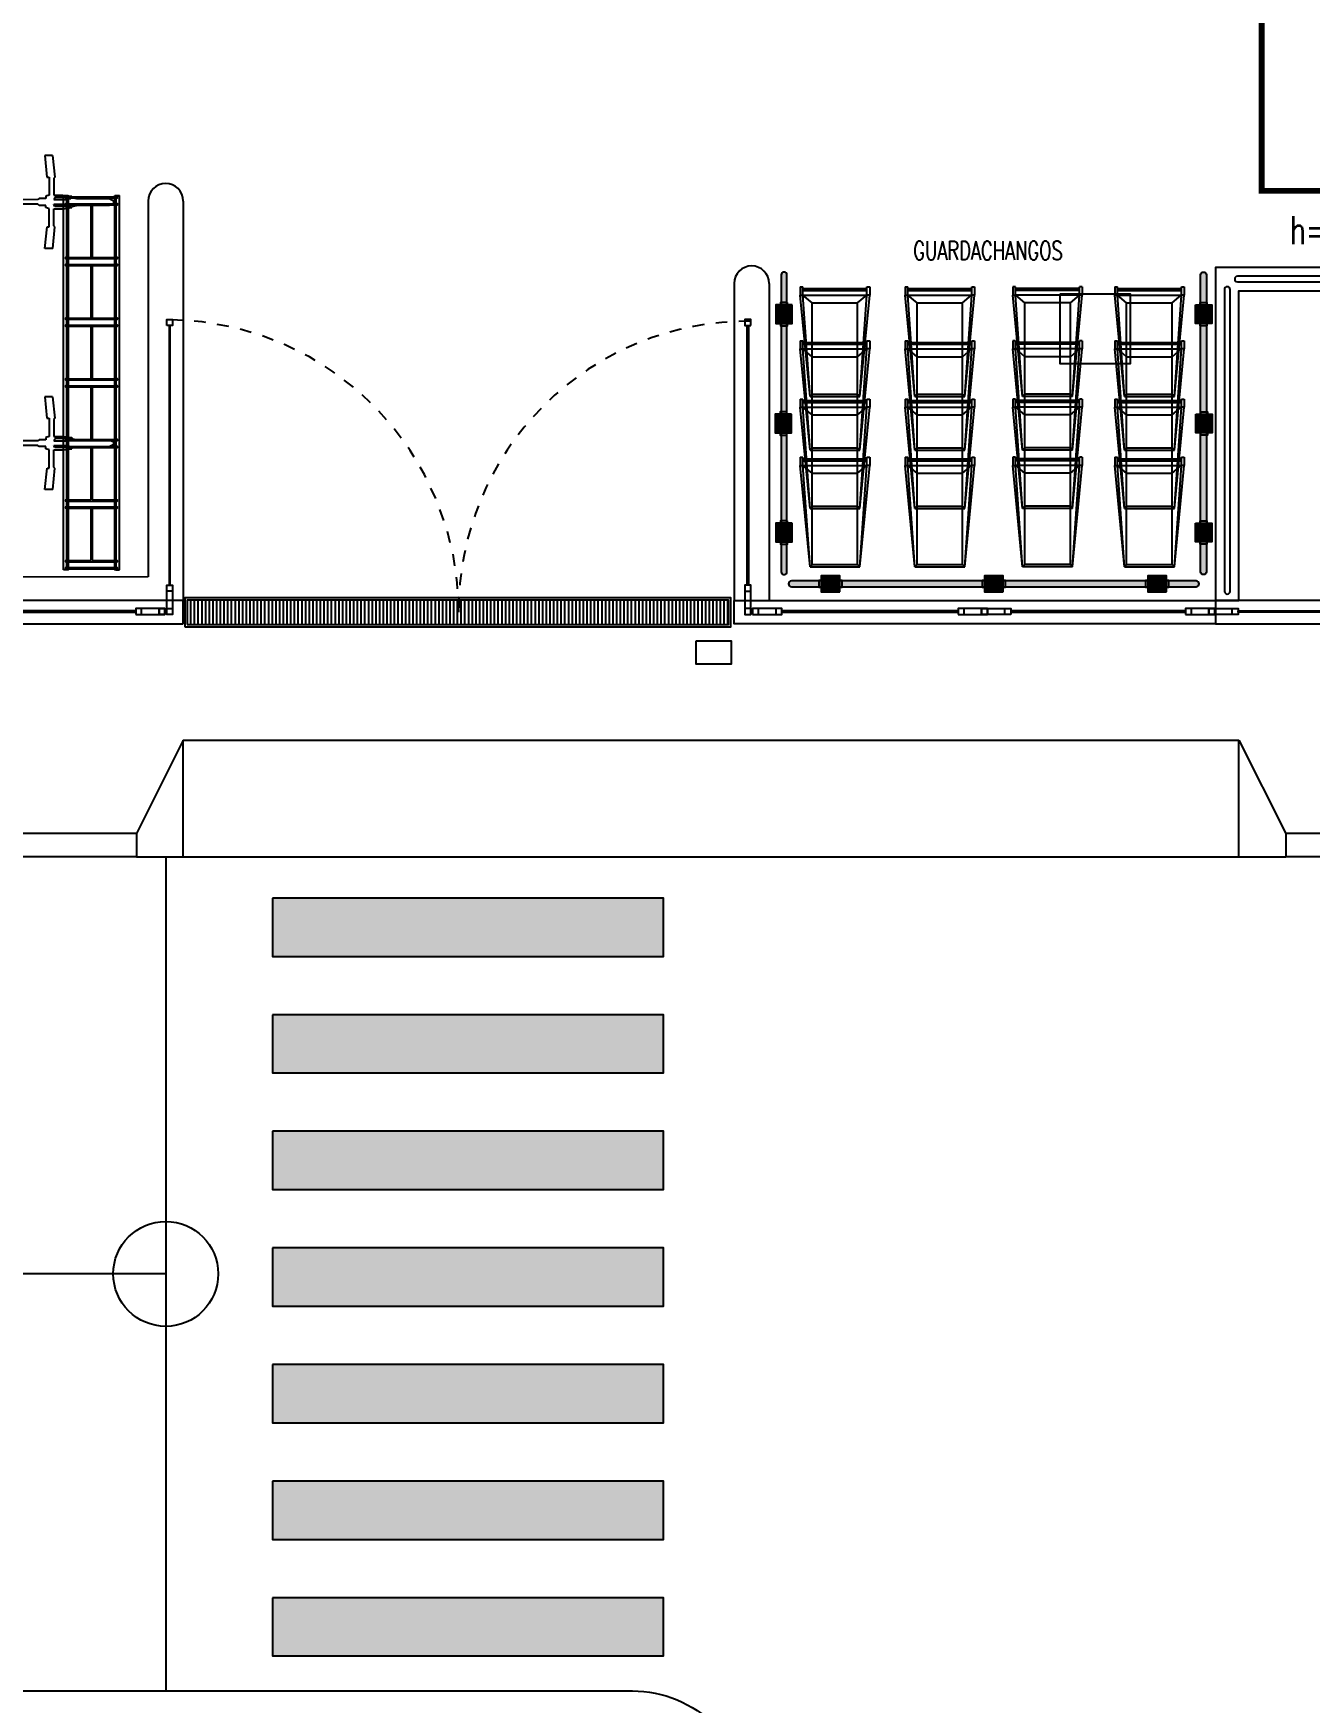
# Model space of a CAD drawing. Header units: millimetres. Extents: x -77 to 207, y -160 to 187.
# Drawn here: x -30.13 to -19.19, y -15.5 to -1.18 of the extents above; entities that cross this region are included whole.
import ezdxf
from ezdxf.xclip import XClip

# ---------------------------------------------------------------- set-up
doc = ezdxf.new("R2010")
doc.units = ezdxf.units.MM
doc.header["$LTSCALE"] = 0.1
doc.linetypes.add('X REF - ANELO INST bind$0$X REF - ANELO EXT$0$DASHED2', pattern=[0.375, 0.25, -0.125])
for name, color, linetype in [('C01 Foil blanco', 30, 'Continuous'), ('X REF - ANELO INST bind$0$X REF - ANELO EXT$0$A-CORDONES', 8, 'Continuous'), ('X REF - ANELO INST bind$0$X REF - ANELO EXT$0$A-TXT', 7, 'Continuous'), ('X REF - ANELO INST bind$0$X REF - ANELO EXT$0$A-VISTAS', 8, 'Continuous'), ('X REF - ANELO INST bind$0$X REF - ANELO EXT$0$C-METALICA', 8, 'Continuous'), ('X REF - ANELO INST bind$0$X REF - ANELO EXT$0$D-BARANDA', 8, 'Continuous'), ('X REF - ANELO INST bind$0$X REF - ANELO EXT$0$D-BICI', 8, 'Continuous'), ('X REF - ANELO INST bind$0$X REF - ANELO EXT$0$D-PARACHOQUE', 8, 'Continuous'), ('X REF - ANELO INST bind$0$X REF - ANELO EXT$0$E-GENERAL', 8, 'Continuous'), ('X REF - ANELO INST bind$0$X REF - ANELO EXT$0$E-REJILLAS', 8, 'Continuous'), ('X REF - ANELO INST bind$0$X REF - ANELO EXT$0$E-VEHICULOS', 8, 'Continuous'), ('X REF - ANELO INST bind$0$X REF - ANELO EXT$0$P-PINT VIAL BLANCA', 9, 'Continuous'), ('X REF - ANELO INST bind$0$X REF - ANELO EXT$0$RLV-AUXILIARES', 252, 'Continuous'), ('X REF - ANELO INST bind$0$X REF - ANELO EXT$0$RLV-CORDONES', 8, 'Continuous')]:
    doc.layers.add(name, color=color, linetype=linetype)
doc.styles.get("Standard").update_dxf_attribs({"font": 'arial.ttf'})
doc.styles.add('X REF - ANELO INST bind$0$X REF - ANELO EXT$0$VAUX', font='romans.shx', dxfattribs={"width": 0.85})

# ---------------------------------------------------------------- blocks, each defined once
blk = doc.blocks.new('X REF - ANELO INST bind$0$X REF - ANELO EXT$0$carros')
at = {"layer": 'X REF - ANELO INST bind$0$X REF - ANELO EXT$0$E-GENERAL'}
for p, q in [((-0.298, 2.901), (-0.298, 2.831)), ((-0.274, 2.901), (-0.298, 2.901)), ((-0.298, 2.901), (-0.298, 2.831)), ((-0.274, 2.901), (-0.298, 2.901)), ((-0.274, 2.887), (-0.274, 2.901)), ((-0.274, 2.887), (-0.274, 2.901)), ((0.274, 2.887), (-0.274, 2.887)), ((0.274, 2.887), (-0.274, 2.887)), ((-0.274, 2.831), (-0.274, 2.887)), ((-0.274, 2.831), (-0.274, 2.887)), ((0.275, 2.87), (-0.272, 2.87)), ((0.275, 2.87), (-0.272, 2.87)), ((0.275, 2.831), (0.275, 2.901)), ((0.298, 2.901), (0.275, 2.901)), ((0.275, 2.831), (0.275, 2.901)), ((0.298, 2.901), (0.275, 2.901)), ((0.298, 2.901), (0.298, 2.831)), ((0.298, 2.901), (0.298, 2.831)), ((-0.214, 1.961), (-0.298, 2.831)), ((-0.298, 2.831), (-0.274, 2.831)), ((-0.214, 1.961), (-0.298, 2.831)), ((-0.298, 2.831), (-0.274, 2.831)), ((0.275, 2.831), (-0.274, 2.831)), ((0.275, 2.831), (-0.274, 2.831)), ((-0.214, 1.961), (-0.274, 2.831)), ((-0.214, 1.961), (-0.274, 2.831)), ((-0.194, 2.764), (-0.272, 2.831)), ((-0.194, 2.764), (-0.272, 2.831)), ((0.196, 2.764), (-0.194, 2.764)), ((0.196, 2.764), (-0.194, 2.764)), ((-0.194, 1.982), (-0.194, 2.764)), ((-0.194, 1.982), (-0.194, 2.764)), ((0.196, 2.764), (0.275, 2.831)), ((0.196, 2.764), (0.275, 2.831)), ((0.196, 1.982), (0.196, 2.764)), ((0.196, 1.982), (0.196, 2.764)), ((0.214, 1.961), (0.275, 2.831)), ((0.214, 1.961), (0.298, 2.831)), ((0.214, 1.961), (0.275, 2.831)), ((0.214, 1.961), (0.298, 2.831)), ((0.298, 2.831), (0.275, 2.831)), ((0.298, 2.831), (0.275, 2.831)), ((-0.298, 2.44), (-0.298, 2.37)), ((-0.274, 2.44), (-0.298, 2.44)), ((-0.298, 2.44), (-0.298, 2.37)), ((-0.274, 2.44), (-0.298, 2.44)), ((-0.274, 2.426), (-0.274, 2.44)), ((-0.274, 2.426), (-0.274, 2.44)), ((0.275, 2.37), (0.275, 2.44)), ((0.298, 2.44), (0.275, 2.44)), ((0.275, 2.37), (0.275, 2.44)), ((0.298, 2.44), (0.275, 2.44)), ((0.298, 2.44), (0.298, 2.37)), ((0.298, 2.44), (0.298, 2.37)), ((-0.214, 1.5), (-0.298, 2.37)), ((-0.298, 2.37), (-0.274, 2.37)), ((-0.214, 1.5), (-0.298, 2.37)), ((-0.298, 2.37), (-0.274, 2.37)), ((0.274, 2.426), (-0.274, 2.426)), ((0.274, 2.426), (-0.274, 2.426)), ((-0.274, 2.37), (-0.274, 2.426)), ((-0.274, 2.37), (-0.274, 2.426)), ((0.275, 2.37), (-0.274, 2.37)), ((0.275, 2.37), (-0.274, 2.37)), ((-0.214, 1.5), (-0.274, 2.37)), ((-0.214, 1.5), (-0.274, 2.37)), ((0.275, 2.409), (-0.272, 2.409)), ((0.275, 2.409), (-0.272, 2.409)), ((-0.194, 2.303), (-0.272, 2.37)), ((-0.194, 2.303), (-0.272, 2.37)), ((0.196, 2.303), (-0.194, 2.303)), ((0.196, 2.303), (-0.194, 2.303)), ((-0.194, 1.521), (-0.194, 2.303)), ((-0.194, 1.521), (-0.194, 2.303)), ((0.196, 2.303), (0.275, 2.37)), ((0.196, 2.303), (0.275, 2.37)), ((0.196, 1.521), (0.196, 2.303)), ((0.196, 1.521), (0.196, 2.303)), ((0.214, 1.5), (0.275, 2.37)), ((0.214, 1.5), (0.298, 2.37)), ((0.214, 1.5), (0.275, 2.37)), ((0.214, 1.5), (0.298, 2.37)), ((0.298, 2.37), (0.275, 2.37)), ((0.298, 2.37), (0.275, 2.37)), ((-0.298, 1.94), (-0.298, 1.87)), ((-0.274, 1.94), (-0.298, 1.94)), ((-0.298, 1.94), (-0.298, 1.87)), ((-0.274, 1.94), (-0.298, 1.94)), ((-0.214, 1), (-0.298, 1.87)), ((-0.298, 1.87), (-0.274, 1.87)), ((-0.214, 1), (-0.298, 1.87)), ((-0.298, 1.87), (-0.274, 1.87)), ((-0.274, 1.926), (-0.274, 1.94)), ((-0.274, 1.926), (-0.274, 1.94)), ((0.274, 1.926), (-0.274, 1.926)), ((0.274, 1.926), (-0.274, 1.926)), ((-0.274, 1.87), (-0.274, 1.926)), ((-0.274, 1.87), (-0.274, 1.926)), ((0.275, 1.87), (-0.274, 1.87)), ((0.275, 1.87), (-0.274, 1.87)), ((-0.214, 1), (-0.274, 1.87)), ((-0.214, 1), (-0.274, 1.87)), ((0.275, 1.909), (-0.272, 1.909)), ((0.275, 1.909), (-0.272, 1.909)), ((-0.194, 1.803), (-0.272, 1.87)), ((-0.194, 1.803), (-0.272, 1.87)), ((-0.194, 1.982), (-0.214, 1.961)), ((-0.194, 1.982), (-0.214, 1.961)), ((0.214, 1.961), (-0.214, 1.961)), ((0.214, 1.961), (-0.214, 1.961)), ((0.196, 1.982), (-0.194, 1.982)), ((0.196, 1.982), (-0.194, 1.982)), ((0.214, 1.961), (0.196, 1.982)), ((0.214, 1.961), (0.196, 1.982)), ((0.196, 1.803), (0.275, 1.87)), ((0.196, 1.803), (0.275, 1.87)), ((0.214, 1), (0.275, 1.87)), ((0.214, 1), (0.298, 1.87)), ((0.214, 1), (0.275, 1.87)), ((0.214, 1), (0.298, 1.87)), ((0.275, 1.87), (0.275, 1.94)), ((0.298, 1.94), (0.275, 1.94)), ((0.275, 1.87), (0.275, 1.94)), ((0.298, 1.94), (0.275, 1.94)), ((0.298, 1.87), (0.275, 1.87)), ((0.298, 1.87), (0.275, 1.87)), ((0.298, 1.94), (0.298, 1.87)), ((0.298, 1.94), (0.298, 1.87)), ((0.196, 1.803), (-0.194, 1.803)), ((0.196, 1.803), (-0.194, 1.803)), ((-0.194, 1.021), (-0.194, 1.803)), ((-0.194, 1.021), (-0.194, 1.803)), ((0.196, 1.021), (0.196, 1.803)), ((0.196, 1.021), (0.196, 1.803)), ((-0.298, 1.44), (-0.298, 1.37)), ((-0.274, 1.44), (-0.298, 1.44)), ((-0.298, 1.44), (-0.298, 1.37)), ((-0.274, 1.44), (-0.298, 1.44)), ((-0.274, 1.426), (-0.274, 1.44)), ((-0.274, 1.426), (-0.274, 1.44)), ((-0.194, 1.521), (-0.214, 1.5)), ((-0.194, 1.521), (-0.214, 1.5)), ((0.214, 1.5), (-0.214, 1.5)), ((0.214, 1.5), (-0.214, 1.5)), ((0.196, 1.521), (-0.194, 1.521)), ((0.196, 1.521), (-0.194, 1.521)), ((0.214, 1.5), (0.196, 1.521)), ((0.214, 1.5), (0.196, 1.521)), ((0.275, 1.37), (0.275, 1.44)), ((0.298, 1.44), (0.275, 1.44)), ((0.275, 1.37), (0.275, 1.44)), ((0.298, 1.44), (0.275, 1.44)), ((0.298, 1.44), (0.298, 1.37)), ((0.298, 1.44), (0.298, 1.37)), ((-0.214, 0.5), (-0.298, 1.37)), ((-0.298, 1.37), (-0.274, 1.37)), ((-0.214, 0.5), (-0.298, 1.37)), ((-0.298, 1.37), (-0.274, 1.37)), ((0.274, 1.426), (-0.274, 1.426)), ((0.274, 1.426), (-0.274, 1.426)), ((-0.274, 1.37), (-0.274, 1.426)), ((-0.274, 1.37), (-0.274, 1.426)), ((0.275, 1.37), (-0.274, 1.37)), ((0.275, 1.37), (-0.274, 1.37)), ((-0.214, 0.5), (-0.274, 1.37)), ((-0.214, 0.5), (-0.274, 1.37)), ((0.275, 1.409), (-0.272, 1.409)), ((0.275, 1.409), (-0.272, 1.409)), ((-0.194, 1.303), (-0.272, 1.37)), ((-0.194, 1.303), (-0.272, 1.37)), ((0.196, 1.303), (-0.194, 1.303)), ((0.196, 1.303), (-0.194, 1.303)), ((-0.194, 0.521), (-0.194, 1.303)), ((-0.194, 0.521), (-0.194, 1.303)), ((0.196, 1.303), (0.275, 1.37)), ((0.196, 1.303), (0.275, 1.37)), ((0.196, 0.521), (0.196, 1.303)), ((0.196, 0.521), (0.196, 1.303)), ((0.214, 0.5), (0.275, 1.37)), ((0.214, 0.5), (0.298, 1.37)), ((0.214, 0.5), (0.275, 1.37)), ((0.214, 0.5), (0.298, 1.37)), ((0.298, 1.37), (0.275, 1.37)), ((0.298, 1.37), (0.275, 1.37)), ((-0.194, 1.021), (-0.214, 1)), ((-0.194, 1.021), (-0.214, 1)), ((0.196, 1.021), (-0.194, 1.021)), ((0.196, 1.021), (-0.194, 1.021)), ((0.214, 1), (0.196, 1.021)), ((0.214, 1), (0.196, 1.021)), ((0.214, 1), (-0.214, 1)), ((0.214, 1), (-0.214, 1)), ((-0.194, 0.521), (-0.214, 0.5)), ((-0.194, 0.521), (-0.214, 0.5)), ((0.214, 0.5), (-0.214, 0.5)), ((0.214, 0.5), (-0.214, 0.5)), ((0.196, 0.521), (-0.194, 0.521)), ((0.196, 0.521), (-0.194, 0.521)), ((0.214, 0.5), (0.196, 0.521)), ((0.214, 0.5), (0.196, 0.521))]:
    blk.add_line(p, q, dxfattribs=at)
blk = doc.blocks.new('X REF - ANELO INST bind$0$X REF - ANELO EXT$0$Bicicletero chico')
at = {"layer": 'X REF - ANELO INST bind$0$X REF - ANELO EXT$0$D-BICI'}
for p, q in [((-0.241, -0.01), (-0.241, 3.2)), ((-0.241, 3.2), (-0.201, 3.2)), ((-0.219, 3.19), (0.083, 3.19)), ((-0.219, 3.18), (0.219, 3.18)), ((0.004, 3.19), (0.219, 3.19)), ((0.199, 3.2), (0.239, 3.2)), ((0.239, -0.01), (0.239, 3.2)), ((-0.219, 3.13), (0.219, 3.13)), ((-0.219, 3.12), (-0.006, 3.12)), ((-0.219, 3.12), (-0.006, 3.12)), ((-0.006, 3.12), (-0.006, 2.67)), ((-0.006, 3.12), (-0.006, 2.67)), ((0.004, 3.12), (0.004, 2.67)), ((0.004, 3.12), (0.219, 3.12)), ((0.004, 3.12), (0.004, 2.67)), ((0.004, 3.12), (0.219, 3.12)), ((-0.219, 2.67), (-0.006, 2.67)), ((-0.219, 2.66), (0.219, 2.66)), ((-0.219, 2.61), (0.219, 2.61)), ((-0.219, 2.6), (-0.006, 2.6)), ((-0.219, 2.6), (-0.006, 2.6)), ((-0.006, 2.6), (-0.006, 2.15)), ((0.004, 2.67), (0.219, 2.67)), ((0.004, 2.6), (0.219, 2.6)), ((0.004, 2.6), (0.004, 2.15)), ((0.004, 2.6), (0.219, 2.6)), ((-0.219, 2.15), (-0.006, 2.15)), ((0.004, 2.15), (0.219, 2.15)), ((-0.219, 2.14), (0.219, 2.14)), ((-0.219, 2.09), (0.219, 2.09)), ((-0.219, 2.08), (-0.006, 2.08)), ((-0.219, 2.08), (-0.006, 2.08)), ((-0.006, 2.08), (-0.006, 1.63)), ((0.004, 2.08), (0.219, 2.08)), ((0.004, 2.08), (0.004, 1.63)), ((0.004, 2.08), (0.219, 2.08)), ((-0.219, 1.63), (-0.006, 1.63)), ((-0.219, 1.62), (0.219, 1.62)), ((0.004, 1.63), (0.219, 1.63)), ((-0.219, 1.57), (0.219, 1.57)), ((-0.219, 1.56), (-0.006, 1.56)), ((-0.219, 1.56), (-0.006, 1.56)), ((-0.006, 1.56), (-0.006, 1.11)), ((0.004, 1.56), (0.219, 1.56)), ((0.004, 1.56), (0.004, 1.11)), ((0.004, 1.56), (0.219, 1.56)), ((-0.219, 1.11), (-0.006, 1.11)), ((-0.219, 1.1), (0.219, 1.1)), ((-0.219, 1.05), (0.219, 1.05)), ((-0.219, 1.04), (-0.006, 1.04)), ((-0.219, 1.04), (-0.006, 1.04)), ((-0.006, 1.04), (-0.006, 0.59)), ((0.004, 1.11), (0.219, 1.11)), ((0.004, 1.04), (0.219, 1.04)), ((0.004, 1.04), (0.004, 0.59)), ((0.004, 1.04), (0.219, 1.04)), ((-0.219, 0.59), (-0.006, 0.59)), ((-0.219, 0.58), (0.219, 0.58)), ((0.004, 0.59), (0.219, 0.59)), ((-0.219, 0.53), (0.219, 0.53)), ((-0.219, 0.52), (-0.006, 0.52)), ((-0.219, 0.52), (-0.006, 0.52)), ((-0.006, 0.52), (-0.006, 0.07)), ((0.004, 0.52), (0.219, 0.52)), ((0.004, 0.52), (0.004, 0.07)), ((0.004, 0.52), (0.219, 0.52)), ((-0.219, 0.07), (-0.006, 0.07)), ((-0.219, 0.06), (0.219, 0.06)), ((-0.219, 0.01), (0.219, 0.01)), ((-0.219, 0), (0.219, 0)), ((0.004, 0.07), (0.219, 0.07)), ((-0.211, -0.01), (-0.241, -0.01)), ((0.209, -0.01), (0.239, -0.01))]:
    blk.add_line(p, q, dxfattribs=at)
for points in [[(-0.201, 3.2), (-0.201, 3.19), (-0.211, 3.19), (-0.211, 3.2)], [(-0.211, 3.13), (-0.211, 3.18)], [(-0.201, 3.18), (-0.201, 3.13)], [(-0.201, 3.18), (-0.201, 3.13)], [(0.209, 3.2), (0.209, 3.19), (0.199, 3.19), (0.199, 3.2)], [(0.199, 3.13), (0.199, 3.18)], [(0.199, 3.13), (0.199, 3.18)], [(0.209, 3.18), (0.209, 3.13)], [(-0.211, 2.67), (-0.211, 3.12)], [(-0.211, 2.67), (-0.211, 3.12)], [(-0.201, 3.12), (-0.201, 2.67)], [(-0.201, 3.12), (-0.201, 2.67)], [(-0.201, 3.12), (-0.201, 2.67)], [(-0.201, 3.12), (-0.201, 2.67)], [(0.199, 2.67), (0.199, 3.12)], [(0.199, 2.67), (0.199, 3.12)], [(0.199, 2.67), (0.199, 3.12)], [(0.199, 2.67), (0.199, 3.12)], [(0.209, 3.12), (0.209, 2.67)], [(0.209, 3.12), (0.209, 2.67)], [(-0.211, 2.61), (-0.211, 2.66)], [(-0.211, 2.15), (-0.211, 2.6)], [(-0.201, 2.66), (-0.201, 2.61)], [(-0.201, 2.66), (-0.201, 2.61)], [(-0.201, 2.6), (-0.201, 2.15)], [(-0.201, 2.6), (-0.201, 2.15)], [(0.199, 2.61), (0.199, 2.66)], [(0.199, 2.61), (0.199, 2.66)], [(0.199, 2.15), (0.199, 2.6)], [(0.199, 2.15), (0.199, 2.6)], [(0.209, 2.66), (0.209, 2.61)], [(0.209, 2.6), (0.209, 2.15)], [(-0.211, 2.09), (-0.211, 2.14)], [(-0.211, 1.63), (-0.211, 2.08)], [(-0.201, 2.14), (-0.201, 2.09)], [(-0.201, 2.14), (-0.201, 2.09)], [(-0.201, 2.08), (-0.201, 1.63)], [(-0.201, 2.08), (-0.201, 1.63)], [(0.199, 2.09), (0.199, 2.14)], [(0.199, 2.09), (0.199, 2.14)], [(0.199, 1.63), (0.199, 2.08)], [(0.199, 1.63), (0.199, 2.08)], [(0.209, 2.14), (0.209, 2.09)], [(0.209, 2.08), (0.209, 1.63)], [(-0.211, 1.57), (-0.211, 1.62)], [(-0.201, 1.62), (-0.201, 1.57)], [(-0.201, 1.62), (-0.201, 1.57)], [(0.199, 1.57), (0.199, 1.62)], [(0.199, 1.57), (0.199, 1.62)], [(0.209, 1.62), (0.209, 1.57)], [(-0.211, 1.11), (-0.211, 1.56)], [(-0.201, 1.56), (-0.201, 1.11)], [(-0.201, 1.56), (-0.201, 1.11)], [(0.199, 1.11), (0.199, 1.56)], [(0.199, 1.11), (0.199, 1.56)], [(0.209, 1.56), (0.209, 1.11)], [(-0.211, 1.05), (-0.211, 1.1)], [(-0.211, 0.59), (-0.211, 1.04)], [(-0.201, 1.1), (-0.201, 1.05)], [(-0.201, 1.1), (-0.201, 1.05)], [(-0.201, 1.04), (-0.201, 0.59)], [(-0.201, 1.04), (-0.201, 0.59)], [(0.199, 1.05), (0.199, 1.1)], [(0.199, 1.05), (0.199, 1.1)], [(0.199, 0.59), (0.199, 1.04)], [(0.199, 0.59), (0.199, 1.04)], [(0.209, 1.1), (0.209, 1.05)], [(0.209, 1.04), (0.209, 0.59)], [(-0.211, 0.53), (-0.211, 0.58)], [(-0.201, 0.58), (-0.201, 0.53)], [(-0.201, 0.58), (-0.201, 0.53)], [(0.199, 0.53), (0.199, 0.58)], [(0.199, 0.53), (0.199, 0.58)], [(0.209, 0.58), (0.209, 0.53)], [(-0.211, 0.07), (-0.211, 0.52)], [(-0.201, 0.52), (-0.201, 0.07)], [(-0.201, 0.52), (-0.201, 0.07)], [(0.199, 0.07), (0.199, 0.52)], [(0.199, 0.07), (0.199, 0.52)], [(0.209, 0.52), (0.209, 0.07)], [(-0.211, 0.01), (-0.211, 0.06)], [(-0.201, 0), (-0.201, -0.01), (-0.211, -0.01), (-0.211, 0)], [(-0.201, 0.06), (-0.201, 0.01)], [(-0.201, 0.06), (-0.201, 0.01)], [(0.199, 0.01), (0.199, 0.06)], [(0.199, 0.01), (0.199, 0.06)], [(0.209, 0), (0.209, -0.01), (0.199, -0.01), (0.199, 0)], [(0.209, 0.06), (0.209, 0.01)]]:
    blk.add_lwpolyline(points, dxfattribs=at)
for centre, start, end in [((-0.219, 3.185), 90, 270), ((0.219, 3.185), 270, 90), ((-0.219, 3.125), 90, 270), ((0.219, 3.125), 270, 90), ((-0.219, 2.665), 90, 270), ((-0.219, 2.605), 90, 270), ((0.219, 2.665), 270, 90), ((0.219, 2.605), 270, 90), ((-0.219, 2.145), 90, 270), ((0.219, 2.145), 270, 90), ((-0.219, 2.085), 90, 270), ((0.219, 2.085), 270, 90), ((-0.219, 1.625), 90, 270), ((0.219, 1.625), 270, 90), ((-0.219, 1.565), 90, 270), ((0.219, 1.565), 270, 90), ((-0.219, 1.105), 90, 270), ((-0.219, 1.045), 90, 270), ((0.219, 1.105), 270, 90), ((0.219, 1.045), 270, 90), ((-0.219, 0.585), 90, 270), ((0.219, 0.585), 270, 90), ((-0.219, 0.525), 90, 270), ((0.219, 0.525), 270, 90), ((-0.219, 0.065), 90, 270), ((-0.219, 0.005), 90, 270), ((0.219, 0.065), 270, 90), ((0.219, 0.005), 270, 90)]:
    blk.add_arc(centre, 0.005, start, end, dxfattribs=at)
blk = doc.blocks.new('X REF - ANELO INST bind$0$X REF - ANELO EXT$0$BICI')
at = {"layer": 'X REF - ANELO INST bind$0$X REF - ANELO EXT$0$E-VEHICULOS', "linetype": 'ByBlock'}
for p, q in [((0.01, 0), (-0.01, 0)), ((0.029, -0.039), (0.01, 0)), ((-0.029, -0.039), (-0.01, 0)), ((-0.029, -0.321), (-0.029, -0.039)), ((0.03, -0.321), (0.029, -0.039)), ((-0.058, -0.437), (-0.048, -0.36)), ((-0.048, -0.36), (-0.038, -0.36)), ((-0.038, -0.36), (-0.029, -0.321)), ((-0.038, -0.369), (-0.038, -0.505)), ((-0.019, -0.408), (-0.029, -0.369)), ((-0.019, -0.515), (-0.019, -0.408)), ((0.02, -0.408), (0.03, -0.369)), ((0.02, -0.515), (0.02, -0.408)), ((0.039, -0.36), (0.03, -0.321)), ((0.049, -0.36), (0.039, -0.36)), ((0.039, -0.369), (0.039, -0.505)), ((0.059, -0.437), (0.049, -0.36)), ((-0.398, -0.525), (-0.213, -0.506)), ((-0.398, -0.525), (-0.398, -0.593)), ((-0.213, -0.506), (-0.203, -0.515)), ((-0.213, -0.554), (-0.058, -0.554)), ((-0.213, -0.574), (-0.213, -0.554)), ((-0.203, -0.515), (-0.058, -0.515)), ((-0.058, -0.515), (-0.058, -0.437)), ((-0.058, -0.554), (-0.048, -0.583)), ((-0.038, -0.505), (-0.019, -0.515)), ((0.039, -0.505), (0.02, -0.515)), ((0.059, -0.554), (0.049, -0.583)), ((0.059, -0.515), (0.059, -0.437)), ((0.205, -0.515), (0.059, -0.515)), ((0.214, -0.554), (0.059, -0.554)), ((0.214, -0.505), (0.205, -0.515)), ((0.399, -0.524), (0.214, -0.505)), ((0.214, -0.573), (0.214, -0.554)), ((0.399, -0.524), (0.399, -0.592)), ((-0.398, -0.593), (-0.213, -0.574)), ((-0.048, -0.583), (-0.028, -0.583)), ((-0.028, -0.583), (-0.028, -0.641)), ((-0.028, -0.641), (-0.019, -0.651)), ((-0.019, -0.651), (-0.018, -1.079)), ((0.03, -0.641), (0.02, -0.651)), ((0.02, -0.651), (0.021, -1.079)), ((0.03, -0.583), (0.03, -0.641)), ((0.049, -0.583), (0.03, -0.583)), ((0.399, -0.592), (0.214, -0.573)), ((0.05, -1.098), (0.05, -0.991)), ((0.05, -0.991), (0.06, -0.991)), ((0.176, -0.952), (0.059, -0.952)), ((0.06, -0.991), (0.059, -0.952)), ((0.176, -0.991), (0.176, -0.952)), ((0.186, -0.991), (0.176, -0.991)), ((0.186, -1.01), (0.186, -0.991)), ((-0.038, -1.098), (-0.057, -1.098)), ((-0.057, -1.098), (-0.057, -1.186)), ((-0.018, -1.079), (-0.038, -1.079)), ((-0.038, -1.079), (-0.038, -1.098)), ((-0.037, -1.157), (-0.028, -1.118)), ((-0.028, -1.118), (-0.008, -1.098)), ((-0.008, -1.098), (0.001, -1.098)), ((0.031, -1.118), (0.011, -1.098)), ((0.021, -1.079), (0.04, -1.079)), ((0.04, -1.156), (0.031, -1.118)), ((0.04, -1.079), (0.04, -1.098)), ((0.04, -1.098), (0.05, -1.098)), ((0.06, -1.137), (0.04, -1.137)), ((0.04, -1.137), (0.04, -1.147)), ((0.06, -1.05), (0.176, -1.049)), ((0.06, -1.137), (0.06, -1.05)), ((0.176, -1.049), (0.176, -1.01)), ((0.176, -1.01), (0.186, -1.01)), ((-0.173, -1.225), (-0.183, -1.225)), ((-0.183, -1.225), (-0.183, -1.244)), ((-0.183, -1.244), (-0.173, -1.244)), ((-0.057, -1.186), (-0.173, -1.186)), ((-0.173, -1.186), (-0.173, -1.225)), ((-0.173, -1.244), (-0.173, -1.283)), ((-0.173, -1.283), (-0.076, -1.283)), ((-0.076, -1.283), (-0.086, -1.302)), ((-0.076, -1.283), (-0.057, -1.244)), ((-0.057, -1.244), (-0.037, -1.157)), ((0.06, -1.244), (0.04, -1.156)), ((0.079, -1.283), (0.06, -1.244)), ((0.079, -1.283), (0.089, -1.302)), ((-0.086, -1.302), (-0.096, -1.37)), ((-0.096, -1.37), (-0.066, -1.39)), ((-0.066, -1.39), (-0.057, -1.39)), ((-0.057, -1.39), (-0.047, -1.419)), ((-0.047, -1.419), (-0.057, -1.448)), ((-0.047, -1.399), (0.05, -1.399)), ((-0.027, -1.399), (-0.037, -1.438)), ((-0.018, -1.574), (-0.027, -1.399)), ((0.021, -1.574), (0.031, -1.399)), ((0.031, -1.399), (0.041, -1.438)), ((0.06, -1.39), (0.05, -1.419)), ((0.05, -1.419), (0.06, -1.448)), ((0.07, -1.39), (0.06, -1.39)), ((0.099, -1.37), (0.07, -1.39)), ((0.089, -1.302), (0.099, -1.37)), ((-0.057, -1.448), (-0.027, -1.623)), ((-0.037, -1.438), (-0.018, -1.574)), ((0.041, -1.438), (0.021, -1.574)), ((0.06, -1.448), (0.031, -1.623)), ((-0.027, -1.623), (-0.027, -1.633)), ((-0.027, -1.633), (-0.027, -1.944)), ((0.031, -1.623), (0.031, -1.633)), ((0.031, -1.633), (0.031, -1.944)), ((-0.027, -1.944), (-0.007, -1.983)), ((0.012, -1.983), (-0.007, -1.983)), ((0.031, -1.944), (0.012, -1.983))]:
    blk.add_line(p, q, dxfattribs=at)
blk = doc.blocks.new('X REF - ANELO INST bind$0$X REF - ANELO EXT$0$rpluvial')
blk.add_lwpolyline([(1964.572, 1190.327), (1964.872, 1190.327), (1964.872, 1190.527), (1964.572, 1190.527)], close=True)
blk = doc.blocks.new('X REF - ANELO INST bind$0$X REF - ANELO EXT$0$PLT - Parachoque pie')
at = {"layer": 'X REF - ANELO INST bind$0$X REF - ANELO EXT$0$D-PARACHOQUE'}
blk.add_hatch(color=254, dxfattribs=at).paths.add_polyline_path([(0, 0.16), (0.14, 0.16), (0.14, 0), (0, 0)])
h = blk.add_hatch(color=253, dxfattribs=at)
h.paths.add_polyline_path([(0.041, 0.18), (0.099, 0.18), (0.099, 0.12), (0.041, 0.12)])
h.paths.add_polyline_path([(0.04, 0.12), (0.1, 0.12), (0.1, 0.04), (0.04, 0.04)])
h.paths.add_polyline_path([(0.041, 0.04), (0.099, 0.04), (0.099, -0.02), (0.041, -0.02)])
for points in [[(0, 0.16), (0.14, 0.16), (0.14, 0), (0, 0)], [(0.041, 0.18), (0.099, 0.18), (0.099, 0.12), (0.041, 0.12)], [(0.04, 0.12), (0.1, 0.12), (0.1, 0.04), (0.04, 0.04)], [(0.041, 0.04), (0.099, 0.04), (0.099, -0.02), (0.041, -0.02)]]:
    blk.add_lwpolyline(points, close=True, dxfattribs=at)
for centre in [(0.018, 0.14, -0.012), (0.122, 0.14, -0.012), (0.018, 0.02, -0.012), (0.122, 0.02, -0.012)]:
    blk.add_circle(centre, 0.00498, dxfattribs=at)
blk = doc.blocks.new('X REF - ANELO INST bind$0$X REF - ANELO EXT')
at = {"layer": 'X REF - ANELO INST bind$0$X REF - ANELO EXT$0$D-PARACHOQUE'}
h = blk.add_hatch(color=253, dxfattribs=at)
edge = h.paths.add_edge_path()
edge.add_line((-23.672, -5.801), (-23.672, -3.256))
edge.add_arc((-23.697, -3.256), 0.025, 0, 180)
edge.add_line((-23.722, -3.256), (-23.722, -5.801))
edge.add_arc((-23.697, -5.801), 0.025, 180, 360)
h = blk.add_hatch(color=253, dxfattribs=at)
edge = h.paths.add_edge_path()
edge.add_line((-20.126, -5.801), (-20.126, -3.256))
edge.add_arc((-20.101, -3.256), 0.025, 0, 180, ccw=False)
edge.add_line((-20.076, -3.256), (-20.076, -5.801))
edge.add_arc((-20.101, -5.801), 0.025, -180, 0, ccw=False)
h = blk.add_hatch(color=253, dxfattribs=at)
edge = h.paths.add_edge_path()
edge.add_line((-23.634, -5.93), (-20.164, -5.93))
edge.add_arc((-20.164, -5.905), 0.025, 270, 450)
edge.add_line((-20.164, -5.88), (-23.634, -5.88))
edge.add_arc((-23.634, -5.905), 0.025, 90, 270)
at = {"layer": 'X REF - ANELO INST bind$0$X REF - ANELO EXT$0$E-REJILLAS'}
h = blk.add_hatch(dxfattribs=at)
h.set_pattern_fill('LINE', color=256, scale=0.01, angle=90.0044, style=0)
h.set_pattern_definition([(90.0044, (-27.35278, -6.044342), (-0.03175, -2.43e-06), [])])
h.paths.add_polyline_path([(-28.813, -6.044), (-28.813, -6.254), (-24.173, -6.254), (-24.173, -6.044)])
at = {"layer": 'X REF - ANELO INST bind$0$X REF - ANELO EXT$0$P-PINT VIAL BLANCA'}
for points in [[(-28.081, -8.6), (-28.081, -9.1), (-24.73, -9.1), (-24.73, -8.6)], [(-28.081, -9.6), (-28.081, -10.1), (-24.73, -10.1), (-24.73, -9.6)], [(-28.081, -10.6), (-28.081, -11.1), (-24.73, -11.1), (-24.73, -10.6)], [(-28.081, -11.6), (-28.081, -12.1), (-24.73, -12.1), (-24.73, -11.6)], [(-28.081, -12.6), (-28.081, -13.1), (-24.73, -13.1), (-24.73, -12.6)], [(-28.081, -13.6), (-28.081, -14.1), (-24.73, -14.1), (-24.73, -13.6)], [(-28.081, -14.6), (-28.081, -15.1), (-24.73, -15.1), (-24.73, -14.6)]]:
    blk.add_hatch(color=9, dxfattribs=at).paths.add_polyline_path(points)
at = {"layer": 'X REF - ANELO INST bind$0$X REF - ANELO EXT$0$A-CORDONES'}
for p, q in [((-29.147, -2.622), (-29.147, -5.846)), ((-28.847, -2.622), (-28.847, -6.047)), ((-24.125, -3.329), (-24.125, -6.047)), ((-23.825, -3.329), (-23.825, -6.047))]:
    blk.add_line(p, q, dxfattribs=at)
blk.add_lwpolyline([(-29.147, -5.846), (-58.132, -5.847), (-58.132, 35.922)], dxfattribs=at)
blk.add_lwpolyline([(-4.983, -3.391), (-4.983, -3.191), (-19.997, -3.191), (-19.997, -6.047), (-19.797, -6.047), (-19.797, -3.391)], close=True, dxfattribs=at)
for centre in [(-28.997, -2.622), (-23.975, -3.329)]:
    blk.add_arc(centre, 0.15, 0, 180, dxfattribs=at)
at = {"layer": 'X REF - ANELO INST bind$0$X REF - ANELO EXT$0$A-VISTAS'}
for points in [[(-28.847, -6.247), (-28.847, -6.047), (-58.332, -6.047), (-58.332, 35.922), (-58.332, 35.922), (-58.332, 35.922), (-58.532, 35.922), (-58.532, 35.922), (-58.532, 35.922), (-58.532, -6.247), (-28.847, -6.247)], [(-19.997, -6.047), (-19.997, -6.047), (-19.997, -6.247), (0.485, -6.247), (0.485, -6.047), (-19.797, -6.047), (-19.797, -6.047), (-19.797, -6.047), (-19.997, -6.047)]]:
    blk.add_lwpolyline(points, dxfattribs=at)
blk.add_lwpolyline([(-24.125, -6.047), (-19.997, -6.047), (-19.997, -6.247), (-24.125, -6.247)], close=True, dxfattribs=at)
at = {"layer": 'X REF - ANELO INST bind$0$X REF - ANELO EXT$0$C-METALICA'}
for p, q in [((-28.989, -6.117), (-28.989, -5.967)), ((-28.939, -5.967), (-28.939, -6.117)), ((-24.033, -5.967), (-24.033, -6.117)), ((-23.983, -6.117), (-23.983, -5.967)), ((-29.055, -6.117), (-29.205, -6.117)), ((-23.766, -6.117), (-23.916, -6.117)), ((-22.004, -6.117), (-22.154, -6.117)), ((-21.954, -6.117), (-21.804, -6.117)), ((-20.055, -6.117), (-20.205, -6.117)), ((-20.005, -6.117), (-19.855, -6.117)), ((-29.205, -6.167), (-29.055, -6.167)), ((-23.916, -6.167), (-23.766, -6.167)), ((-22.154, -6.167), (-22.004, -6.167)), ((-21.804, -6.167), (-21.954, -6.167)), ((-20.205, -6.167), (-20.055, -6.167)), ((-19.855, -6.167), (-20.005, -6.167))]:
    blk.add_line(p, q, dxfattribs=at)
for points in [[(-28.989, -3.689), (-28.989, -3.639), (-28.939, -3.639), (-28.939, -3.689)], [(-28.969, -3.689), (-28.969, -5.917), (-28.959, -5.917), (-28.959, -3.689)], [(-23.983, -3.689), (-23.983, -3.639), (-24.033, -3.639), (-24.033, -3.689)], [(-24.003, -3.689), (-24.003, -5.917), (-24.013, -5.917), (-24.013, -3.689)], [(-28.989, -5.967), (-28.989, -5.917), (-28.939, -5.917), (-28.939, -5.967)], [(-23.983, -5.967), (-23.983, -5.917), (-24.033, -5.917), (-24.033, -5.967)], [(-29.255, -6.137), (-31.099, -6.137), (-31.099, -6.147), (-29.255, -6.147)], [(-29.255, -6.167), (-29.205, -6.167), (-29.205, -6.117), (-29.255, -6.117)], [(-29.005, -6.117), (-29.005, -6.167), (-29.055, -6.167), (-29.055, -6.117)], [(-29.055, -6.167), (-29.005, -6.167), (-29.005, -6.117), (-29.055, -6.117)], [(-29.005, -6.167), (-29.055, -6.167), (-29.055, -6.117), (-29.005, -6.117)], [(-28.989, -6.136), (-29.005, -6.136), (-29.005, -6.147), (-28.989, -6.147)], [(-28.939, -6.117), (-28.939, -6.167), (-28.989, -6.167), (-28.989, -6.117)], [(-24.033, -6.117), (-24.033, -6.167), (-23.983, -6.167), (-23.983, -6.117)], [(-23.983, -6.136), (-23.966, -6.136), (-23.966, -6.147), (-23.983, -6.147)], [(-23.966, -6.167), (-23.916, -6.167), (-23.916, -6.117), (-23.966, -6.117)], [(-23.766, -6.167), (-23.716, -6.167), (-23.716, -6.117), (-23.766, -6.117)], [(-22.204, -6.137), (-23.716, -6.137), (-23.716, -6.147), (-22.204, -6.147)], [(-22.204, -6.167), (-22.154, -6.167), (-22.154, -6.117), (-22.204, -6.117)], [(-22.004, -6.167), (-21.954, -6.167), (-21.954, -6.117), (-22.004, -6.117)], [(-21.954, -6.167), (-22.004, -6.167), (-22.004, -6.117), (-21.954, -6.117)], [(-21.754, -6.167), (-21.804, -6.167), (-21.804, -6.117), (-21.754, -6.117)], [(-20.255, -6.137), (-21.754, -6.137), (-21.754, -6.147), (-20.255, -6.147)], [(-20.255, -6.167), (-20.205, -6.167), (-20.205, -6.117), (-20.255, -6.117)], [(-20.055, -6.167), (-20.005, -6.167), (-20.005, -6.117), (-20.055, -6.117)], [(-20.005, -6.167), (-20.055, -6.167), (-20.055, -6.117), (-20.005, -6.117)], [(-20.005, -6.117), (-20.055, -6.117), (-20.055, -6.167), (-20.005, -6.167)], [(-19.855, -6.117), (-19.805, -6.117), (-19.805, -6.167), (-19.855, -6.167)], [(-17.606, -6.147), (-19.805, -6.147), (-19.805, -6.137), (-17.606, -6.137)]]:
    blk.add_lwpolyline(points, close=True, dxfattribs=at)
at = {"layer": 'X REF - ANELO INST bind$0$X REF - ANELO EXT$0$C-METALICA', "color": 8, "linetype": 'X REF - ANELO INST bind$0$X REF - ANELO EXT$0$DASHED2'}
for centre, radius, start, end in [((-28.99, -6.143), 2.504, 359.8858, 88.8249), ((-24.006, -6.133), 2.48, 89.4757, 180.3439)]:
    blk.add_arc(centre, radius, start, end, dxfattribs=at)
at = {"layer": 'X REF - ANELO INST bind$0$X REF - ANELO EXT$0$D-BARANDA'}
for points in [[(-19.811, -3.316), (-5.058, -3.316, 0.995994), (-5.058, -3.266), (-19.811, -3.266, 0.903922)], [(-19.872, -5.97), (-19.872, -3.382, 0.995994), (-19.922, -3.382), (-19.922, -5.97, 0.903922)]]:
    blk.add_lwpolyline(points, format="xyb", close=True, dxfattribs=at)
at = {"layer": 'X REF - ANELO INST bind$0$X REF - ANELO EXT$0$D-PARACHOQUE'}
for points in [[(-23.672, -5.801), (-23.672, -3.256, 1), (-23.722, -3.256), (-23.722, -5.801, 1), (-23.672, -5.801), (-23.672, -5.801)], [(-20.126, -5.801), (-20.126, -3.256, -1), (-20.076, -3.256), (-20.076, -5.801, -1), (-20.126, -5.801), (-20.126, -5.801)], [(-23.634, -5.93), (-20.164, -5.93, 1), (-20.164, -5.88), (-23.634, -5.88, 1), (-23.634, -5.93), (-23.634, -5.93)]]:
    blk.add_lwpolyline(points, format="xyb", dxfattribs=at)
at = {"layer": 'X REF - ANELO INST bind$0$X REF - ANELO EXT$0$E-REJILLAS'}
for points in [[(-21.331, -3.417), (-20.731, -3.417), (-20.731, -4.017), (-21.331, -4.017)], [(-28.833, -6.274), (-24.153, -6.274), (-24.153, -6.024), (-28.833, -6.024)], [(-28.813, -6.254), (-24.173, -6.254), (-24.173, -6.044), (-28.813, -6.044)]]:
    blk.add_lwpolyline(points, close=True, dxfattribs=at)
at = {"layer": 'X REF - ANELO INST bind$0$X REF - ANELO EXT$0$P-PINT VIAL BLANCA', "color": 9}
for points in [[(-28.081, -8.6), (-28.081, -9.1), (-24.73, -9.1), (-24.73, -8.6)], [(-28.081, -9.6), (-28.081, -10.1), (-24.73, -10.1), (-24.73, -9.6)], [(-28.081, -10.6), (-28.081, -11.1), (-24.73, -11.1), (-24.73, -10.6)], [(-28.081, -11.6), (-28.081, -12.1), (-24.73, -12.1), (-24.73, -11.6)], [(-28.081, -12.6), (-28.081, -13.1), (-24.73, -13.1), (-24.73, -12.6)], [(-28.081, -13.6), (-28.081, -14.1), (-24.73, -14.1), (-24.73, -13.6)], [(-28.081, -14.6), (-28.081, -15.1), (-24.73, -15.1), (-24.73, -14.6)]]:
    blk.add_lwpolyline(points, close=True, dxfattribs=at)
at = {"layer": 'X REF - ANELO INST bind$0$X REF - ANELO EXT$0$RLV-AUXILIARES'}
for p, q in [((-28.997, -8.247), (-28.997, -15.4)), ((-28.997, -11.823), (-51.942, -11.823))]:
    blk.add_line(p, q, dxfattribs=at)
blk.add_circle((-28.997, -11.823), 0.45, dxfattribs=at)
at = {"layer": 'X REF - ANELO INST bind$0$X REF - ANELO EXT$0$RLV-CORDONES', "color": 253}
for p, q in [((-28.847, -7.247), (-29.249, -8.047)), ((-28.847, -7.247), (-19.797, -7.247)), ((-28.847, -8.247), (-28.847, -7.247)), ((-19.797, -7.247), (-19.396, -8.047)), ((-19.797, -8.247), (-19.797, -7.247)), ((-29.249, -8.047), (-29.249, -8.247)), ((-19.396, -8.047), (-19.396, -8.247)), ((-29.249, -8.247), (-19.396, -8.247))]:
    blk.add_line(p, q, dxfattribs=at)
for points in [[(-29.987, -8.047), (-57.627, -8.047)], [(-29.249, -8.047), (-29.987, -8.047)], [(1.326, -8.047), (-19.396, -8.047)]]:
    blk.add_lwpolyline(points, dxfattribs=at)
at = {"layer": 'X REF - ANELO INST bind$0$X REF - ANELO EXT$0$RLV-CORDONES'}
for points in [[(-29.249, -8.247), (-57.566, -8.247)], [(1.326, -8.247), (-19.396, -8.247)]]:
    blk.add_lwpolyline(points, dxfattribs=at)
blk.add_lwpolyline([(-61.625, -21.926), (-61.625, -19.396, -0.366946), (-57.635, -15.4), (-24.997, -15.4, -0.414214), (-23.997, -16.4), (-23.997, -20.409, -0.428462), (-24.61, -20.993), (-28.997, -20.993)], format="xyb", dxfattribs=at)
at = {"linetype": 'Continuous', "rotation": 270.0059538254988}
for p in [(-29.442, -2.629), (-29.442, -4.698)]:
    blk.add_blockref('X REF - ANELO INST bind$0$X REF - ANELO EXT$0$BICI', p, dxfattribs=at)
at = {"xscale": -1}
for p in [(-23.627, -3.671), (-23.632, -4.609), (-23.627, -5.546)]:
    blk.add_blockref('X REF - ANELO INST bind$0$X REF - ANELO EXT$0$PLT - Parachoque pie', p, dxfattribs=at)
for p in [(-20.171, -3.671), (-20.166, -4.609), (-20.171, -5.546)]:
    blk.add_blockref('X REF - ANELO INST bind$0$X REF - ANELO EXT$0$PLT - Parachoque pie', p)
at = {"xscale": -1, "rotation": 270}
for p in [(-23.379, -5.975), (-21.979, -5.975), (-20.579, -5.975)]:
    blk.add_blockref('X REF - ANELO INST bind$0$X REF - ANELO EXT$0$PLT - Parachoque pie', p, dxfattribs=at)
at = {"layer": 'X REF - ANELO INST bind$0$X REF - ANELO EXT$0$D-BICI'}
blk.add_blockref('X REF - ANELO INST bind$0$X REF - ANELO EXT$0$Bicicletero chico', (-29.633, -5.776, -0.002), dxfattribs=at)
at = {"layer": 'X REF - ANELO INST bind$0$X REF - ANELO EXT$0$E-GENERAL', "xscale": -1, "rotation": 359.9998477948633}
for p in [(-23.26, -6.26, -0.013), (-22.361, -6.26, -0.013), (-20.564, -6.26, -0.013)]:
    blk.add_blockref('X REF - ANELO INST bind$0$X REF - ANELO EXT$0$carros', p, dxfattribs=at)
at = {"layer": 'X REF - ANELO INST bind$0$X REF - ANELO EXT$0$E-GENERAL', "rotation": 0.0001522051366950433}
blk.add_blockref('X REF - ANELO INST bind$0$X REF - ANELO EXT$0$carros', (-21.438, -6.26, -0.013), dxfattribs=at)
at = {"layer": 'X REF - ANELO INST bind$0$X REF - ANELO EXT$0$E-REJILLAS', "xscale": -1, "rotation": 180}
blk.add_blockref('X REF - ANELO INST bind$0$X REF - ANELO EXT$0$rpluvial', (-1989.021, 1183.933, 0.011), dxfattribs=at)
at = {"layer": 'X REF - ANELO INST bind$0$X REF - ANELO EXT$0$A-TXT', "color": 0, "insert": (-24.126, -2.967, -0.004), "char_height": 0.16, "width": 4.46504, "attachment_point": 1, "line_spacing_factor": 0.999789, "style": 'X REF - ANELO INST bind$0$X REF - ANELO EXT$0$VAUX'}
blk.add_mtext('\\pi1.5365;{\\W0.7;GUARDACHANGOS}', dxfattribs=at)
blk = doc.blocks.new('X REF - ANELO INST bind$0$X REF - ANELO')
blk.add_blockref('X REF - ANELO INST bind$0$X REF - ANELO EXT', (0, 0))
blk = doc.blocks.new('X REF - ANELO INST bind')
ref = blk.add_blockref('X REF - ANELO INST bind$0$X REF - ANELO', (0, 0))
XClip(ref).set_block_clipping_path([(-76.9680737415, -24.7711317477), (92.9860355418, 61.1669630168)])

msp = doc.modelspace()

# ---------------------------------------------------------------- linework, layer by layer
at = {"layer": 'C01 Foil blanco', "const_width": 0.05}
msp.add_lwpolyline([(-19.602, 11.391), (-19.602, -2.535), (-17.905, -2.535), (-17.905, -3.238)], dxfattribs=at)

# ---------------------------------------------------------------- block references
msp.add_blockref('X REF - ANELO INST bind', (0, 0))

# ---------------------------------------------------------------- texts
at = {"layer": 'C01 Foil blanco', "color": 7, "insert": (-26.248, -2.751, -0.005), "char_height": 0.24, "width": 8.15179, "attachment_point": 1}
msp.add_mtext('\\pi6.8878;{\\Fromans|c0;\\W0.7;h=variable}', dxfattribs=at)

doc.saveas('drawing.dxf')
